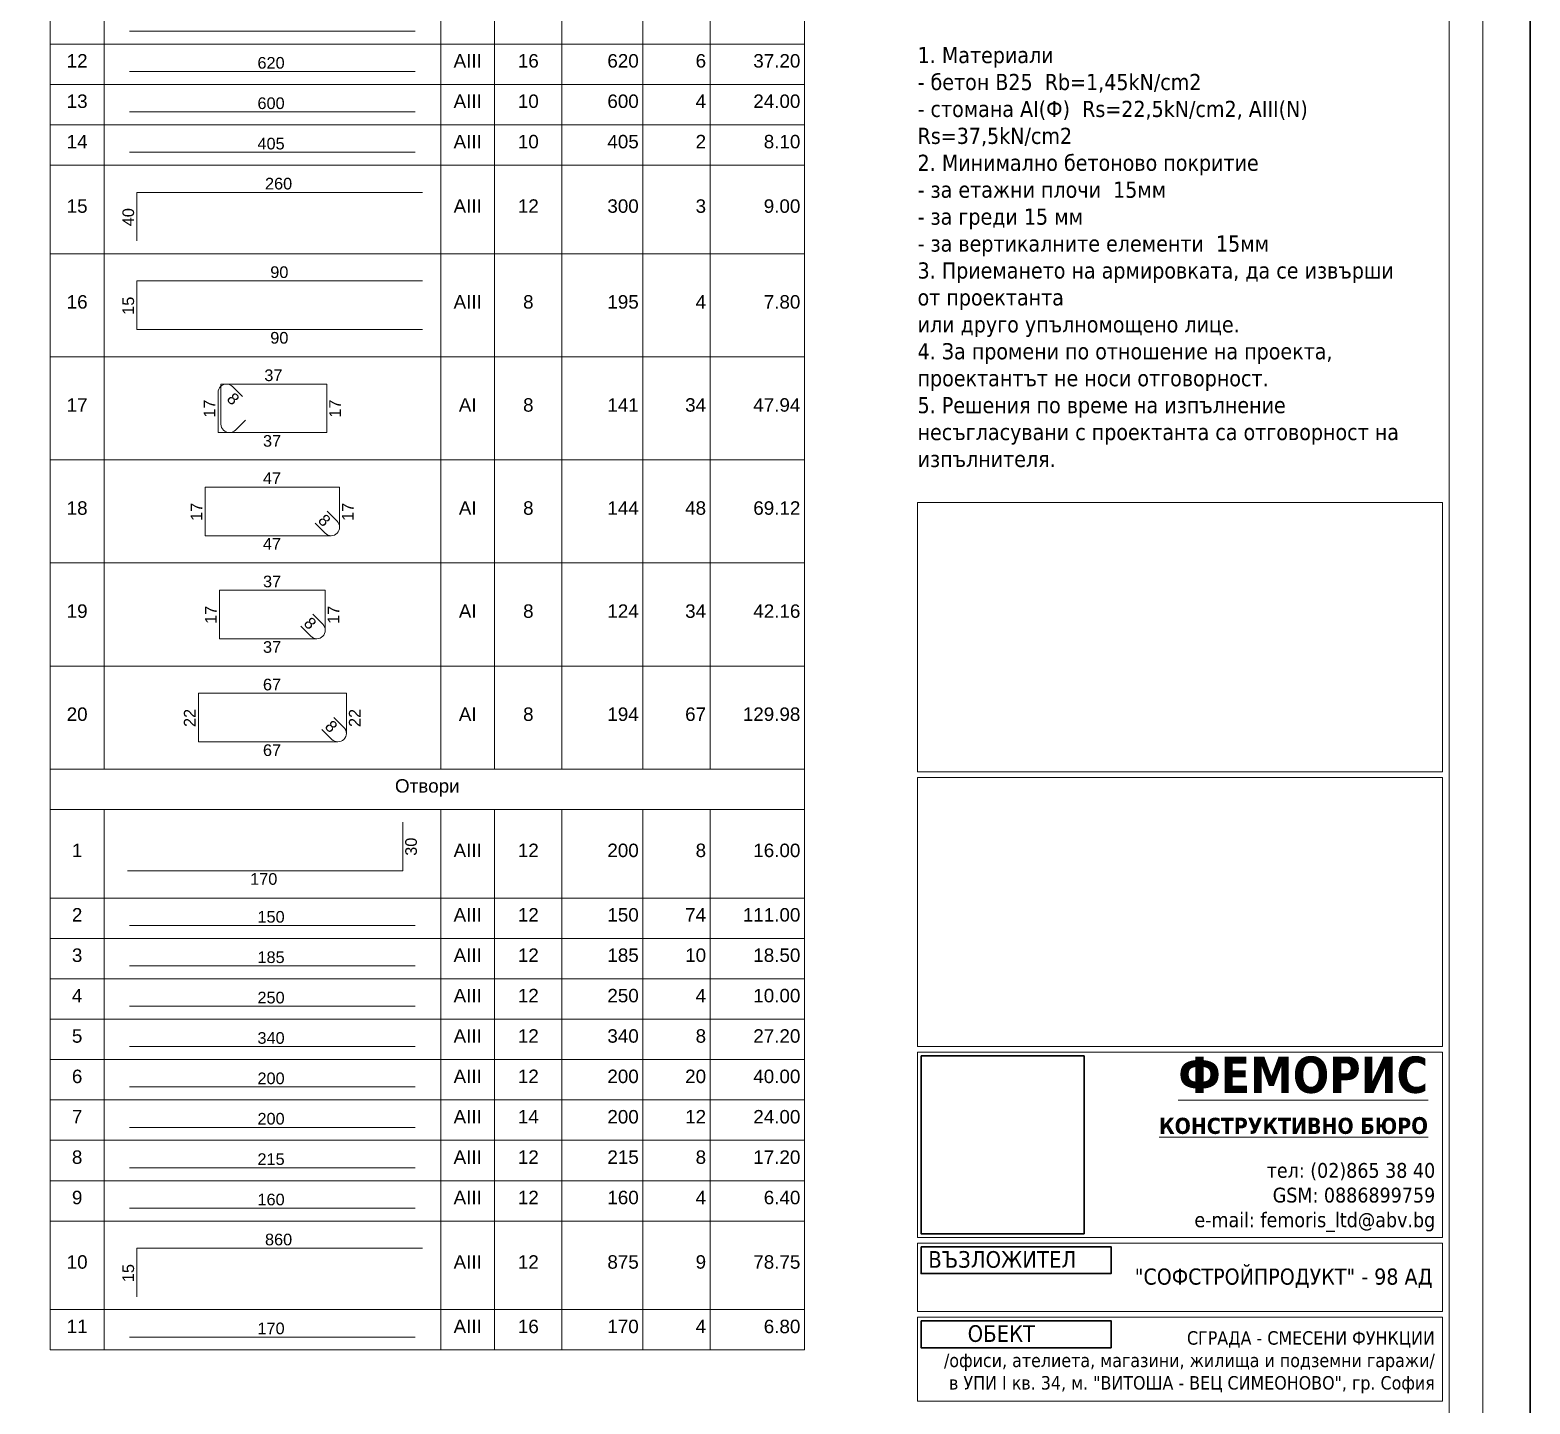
# Model space of a CAD drawing. Header units: millimetres. Extents: x -159 to 6378, y -1181 to 2393.
# Drawn here: x 5265 to 6378, y -614 to 407 of the extents above; entities that cross this region are included whole.
import ezdxf
from ezdxf.enums import TextEntityAlignment as Align

# ---------------------------------------------------------------- set-up
doc = ezdxf.new("R2010")
doc.units = ezdxf.units.MM
for name, color, linetype, lineweight in [('0_txt', 7, 'Continuous', 18), ('1K_arm_koti', 5, 'Continuous', 15), ('p_txt', 122, 'Continuous', 18), ('RAMKA', 7, 'Continuous', 15), ('TABLICA', 40, 'Continuous', 30), ('TEXT', 122, 'Continuous', 18)]:
    doc.layers.add(name, color=color, linetype=linetype, lineweight=lineweight)
doc.styles.add('A4TS14', font='ARIAL.TTF', dxfattribs={"height": 10})
doc.styles.add('A4TS15', font='ARIAL.TTF', dxfattribs={"height": 10})
doc.styles.get("Standard").update_dxf_attribs({"font": 'TAHOMA.TTF'})

msp = doc.modelspace()

# ---------------------------------------------------------------- linework, layer by layer
at = {"layer": '0_txt'}
msp.add_lwpolyline([(-73.698, -1146.449), (6343.421, -1146.449), (6343.421, 1783.551), (-73.698, 1783.551), (-73.698, -1146.449)], dxfattribs=at)
msp.add_lwpolyline([(-48.698, -1121.449), (6318.421, -1121.449), (6318.421, 1758.551), (-48.698, 1758.551)], close=True, dxfattribs=at)
at = {"layer": '1K_arm_koti', "color": 7}
for p, q in [((5279.653, 426.438), (5279.653, 396.438)), ((5319.653, 426.438), (5319.653, 396.438)), ((5569.653, 426.438), (5569.653, 396.438)), ((5609.653, 426.438), (5609.653, 396.438)), ((5659.653, 426.438), (5659.653, 396.438)), ((5719.653, 426.438), (5719.653, 396.438)), ((5769.653, 426.438), (5769.653, 396.438)), ((5839.653, 426.438), (5839.653, 396.438)), ((5279.653, 396.438), (5839.653, 396.438)), ((5279.653, 396.438), (5279.653, 366.438)), ((5319.653, 396.438), (5319.653, 366.438)), ((5569.653, 396.438), (5569.653, 366.438)), ((5609.653, 396.438), (5609.653, 366.438)), ((5659.653, 396.438), (5659.653, 366.438)), ((5719.653, 396.438), (5719.653, 366.438)), ((5769.653, 396.438), (5769.653, 366.438)), ((5839.653, 396.438), (5839.653, 366.438)), ((5279.653, 366.438), (5839.653, 366.438)), ((5279.653, 366.438), (5279.653, 336.438)), ((5319.653, 366.438), (5319.653, 336.438)), ((5569.653, 366.438), (5569.653, 336.438)), ((5609.653, 366.438), (5609.653, 336.438)), ((5659.653, 366.438), (5659.653, 336.438)), ((5719.653, 366.438), (5719.653, 336.438)), ((5769.653, 366.438), (5769.653, 336.438)), ((5839.653, 366.438), (5839.653, 336.438)), ((5279.653, 336.438), (5839.653, 336.438)), ((5279.653, 336.438), (5279.653, 306.438)), ((5319.653, 336.438), (5319.653, 306.438)), ((5569.653, 336.438), (5569.653, 306.438)), ((5609.653, 336.438), (5609.653, 306.438)), ((5659.653, 336.438), (5659.653, 306.438)), ((5719.653, 336.438), (5719.653, 306.438)), ((5769.653, 336.438), (5769.653, 306.438)), ((5839.653, 336.438), (5839.653, 306.438)), ((5279.653, 306.438), (5839.653, 306.438)), ((5279.653, 306.438), (5279.653, 240.663)), ((5319.653, 306.438), (5319.653, 240.663)), ((5569.653, 306.438), (5569.653, 240.663)), ((5609.653, 306.438), (5609.653, 240.663)), ((5659.653, 306.438), (5659.653, 240.663)), ((5719.653, 306.438), (5719.653, 240.663)), ((5769.653, 306.438), (5769.653, 240.663)), ((5839.653, 306.438), (5839.653, 240.663)), ((5279.653, 240.663), (5839.653, 240.663)), ((5279.653, 240.663), (5279.653, 164.088)), ((5319.653, 240.663), (5319.653, 164.088)), ((5569.653, 240.663), (5569.653, 164.088)), ((5609.653, 240.663), (5609.653, 164.088)), ((5659.653, 240.663), (5659.653, 164.088)), ((5719.653, 240.663), (5719.653, 164.088)), ((5769.653, 240.663), (5769.653, 164.088)), ((5839.653, 240.663), (5839.653, 164.088)), ((5279.653, 164.088), (5839.653, 164.088)), ((5279.653, 164.088), (5279.653, 87.514)), ((5319.653, 164.088), (5319.653, 87.514)), ((5569.653, 164.088), (5569.653, 87.514)), ((5609.653, 164.088), (5609.653, 87.514)), ((5659.653, 164.088), (5659.653, 87.514)), ((5719.653, 164.088), (5719.653, 87.514)), ((5769.653, 164.088), (5769.653, 87.514)), ((5839.653, 164.088), (5839.653, 87.514)), ((5279.653, 87.514), (5839.653, 87.514)), ((5279.653, 87.514), (5279.653, 10.939)), ((5319.653, 87.514), (5319.653, 10.939)), ((5569.653, 87.514), (5569.653, 10.939)), ((5609.653, 87.514), (5609.653, 10.939)), ((5659.653, 87.514), (5659.653, 10.939)), ((5719.653, 87.514), (5719.653, 10.939)), ((5769.653, 87.514), (5769.653, 10.939)), ((5839.653, 87.514), (5839.653, 10.939)), ((5279.653, 10.939), (5839.653, 10.939)), ((5279.653, 10.939), (5279.653, -65.636)), ((5319.653, 10.939), (5319.653, -65.636)), ((5569.653, 10.939), (5569.653, -65.636)), ((5609.653, 10.939), (5609.653, -65.636)), ((5659.653, 10.939), (5659.653, -65.636)), ((5719.653, 10.939), (5719.653, -65.636)), ((5769.653, 10.939), (5769.653, -65.636)), ((5839.653, 10.939), (5839.653, -65.636)), ((5279.653, -65.636), (5839.653, -65.636)), ((5279.653, -65.636), (5279.653, -142.21)), ((5319.653, -65.636), (5319.653, -142.21)), ((5569.653, -65.636), (5569.653, -142.21)), ((5609.653, -65.636), (5609.653, -142.21)), ((5659.653, -65.636), (5659.653, -142.21)), ((5719.653, -65.636), (5719.653, -142.21)), ((5769.653, -65.636), (5769.653, -142.21)), ((5839.653, -65.636), (5839.653, -142.21)), ((5279.653, -142.21), (5839.653, -142.21)), ((5279.653, -142.21), (5279.653, -172.21)), ((5839.653, -142.21), (5839.653, -172.21)), ((5279.653, -172.21), (5839.653, -172.21)), ((5279.653, -172.21), (5279.653, -237.985)), ((5319.653, -172.21), (5319.653, -237.985)), ((5569.653, -172.21), (5569.653, -237.985)), ((5609.653, -172.21), (5609.653, -237.985)), ((5659.653, -172.21), (5659.653, -237.985)), ((5719.653, -172.21), (5719.653, -237.985)), ((5769.653, -172.21), (5769.653, -237.985)), ((5839.653, -172.21), (5839.653, -237.985)), ((5279.653, -237.985), (5839.653, -237.985)), ((5279.653, -237.985), (5279.653, -267.985)), ((5319.653, -237.985), (5319.653, -267.985)), ((5569.653, -237.985), (5569.653, -267.985)), ((5609.653, -237.985), (5609.653, -267.985)), ((5659.653, -237.985), (5659.653, -267.985)), ((5719.653, -237.985), (5719.653, -267.985)), ((5769.653, -237.985), (5769.653, -267.985)), ((5839.653, -237.985), (5839.653, -267.985)), ((5279.653, -267.985), (5839.653, -267.985)), ((5279.653, -267.985), (5279.653, -297.985)), ((5319.653, -267.985), (5319.653, -297.985)), ((5569.653, -267.985), (5569.653, -297.985)), ((5609.653, -267.985), (5609.653, -297.985)), ((5659.653, -267.985), (5659.653, -297.985)), ((5719.653, -267.985), (5719.653, -297.985)), ((5769.653, -267.985), (5769.653, -297.985)), ((5839.653, -267.985), (5839.653, -297.985)), ((5279.653, -297.985), (5839.653, -297.985)), ((5279.653, -297.985), (5279.653, -327.985)), ((5319.653, -297.985), (5319.653, -327.985)), ((5569.653, -297.985), (5569.653, -327.985)), ((5609.653, -297.985), (5609.653, -327.985)), ((5659.653, -297.985), (5659.653, -327.985)), ((5719.653, -297.985), (5719.653, -327.985)), ((5769.653, -297.985), (5769.653, -327.985)), ((5839.653, -297.985), (5839.653, -327.985)), ((5279.653, -327.985), (5839.653, -327.985)), ((5279.653, -327.985), (5279.653, -357.985)), ((5319.653, -327.985), (5319.653, -357.985)), ((5569.653, -327.985), (5569.653, -357.985)), ((5609.653, -327.985), (5609.653, -357.985)), ((5659.653, -327.985), (5659.653, -357.985)), ((5719.653, -327.985), (5719.653, -357.985)), ((5769.653, -327.985), (5769.653, -357.985)), ((5839.653, -327.985), (5839.653, -357.985)), ((5279.653, -357.985), (5839.653, -357.985)), ((5279.653, -357.985), (5279.653, -387.985)), ((5319.653, -357.985), (5319.653, -387.985)), ((5569.653, -357.985), (5569.653, -387.985)), ((5609.653, -357.985), (5609.653, -387.985)), ((5659.653, -357.985), (5659.653, -387.985)), ((5719.653, -357.985), (5719.653, -387.985)), ((5769.653, -357.985), (5769.653, -387.985)), ((5839.653, -357.985), (5839.653, -387.985)), ((5279.653, -387.985), (5839.653, -387.985)), ((5279.653, -387.985), (5279.653, -417.985)), ((5319.653, -387.985), (5319.653, -417.985)), ((5569.653, -387.985), (5569.653, -417.985)), ((5609.653, -387.985), (5609.653, -417.985)), ((5659.653, -387.985), (5659.653, -417.985)), ((5719.653, -387.985), (5719.653, -417.985)), ((5769.653, -387.985), (5769.653, -417.985)), ((5839.653, -387.985), (5839.653, -417.985)), ((5279.653, -417.985), (5839.653, -417.985)), ((5279.653, -417.985), (5279.653, -447.985)), ((5319.653, -417.985), (5319.653, -447.985)), ((5569.653, -417.985), (5569.653, -447.985)), ((5609.653, -417.985), (5609.653, -447.985)), ((5659.653, -417.985), (5659.653, -447.985)), ((5719.653, -417.985), (5719.653, -447.985)), ((5769.653, -417.985), (5769.653, -447.985)), ((5839.653, -417.985), (5839.653, -447.985)), ((5279.653, -447.985), (5839.653, -447.985)), ((5279.653, -447.985), (5279.653, -477.985)), ((5319.653, -447.985), (5319.653, -477.985)), ((5569.653, -447.985), (5569.653, -477.985)), ((5609.653, -447.985), (5609.653, -477.985)), ((5659.653, -447.985), (5659.653, -477.985)), ((5719.653, -447.985), (5719.653, -477.985)), ((5769.653, -447.985), (5769.653, -477.985)), ((5839.653, -447.985), (5839.653, -477.985)), ((5279.653, -477.985), (5839.653, -477.985)), ((5279.653, -477.985), (5279.653, -543.76)), ((5319.653, -477.985), (5319.653, -543.76)), ((5569.653, -477.985), (5569.653, -543.76)), ((5609.653, -477.985), (5609.653, -543.76)), ((5659.653, -477.985), (5659.653, -543.76)), ((5719.653, -477.985), (5719.653, -543.76)), ((5769.653, -477.985), (5769.653, -543.76)), ((5839.653, -477.985), (5839.653, -543.76)), ((5279.653, -543.76), (5839.653, -543.76)), ((5279.653, -543.76), (5279.653, -573.76)), ((5319.653, -543.76), (5319.653, -573.76)), ((5569.653, -543.76), (5569.653, -573.76)), ((5609.653, -543.76), (5609.653, -573.76)), ((5659.653, -543.76), (5659.653, -573.76)), ((5719.653, -543.76), (5719.653, -573.76)), ((5769.653, -543.76), (5769.653, -573.76)), ((5839.653, -543.76), (5839.653, -573.76)), ((5279.653, -573.76), (5839.653, -573.76))]:
    msp.add_line(p, q, dxfattribs=at)
at = {"layer": '1K_arm_koti', "color": 5}
for points in [[(5338.554, 406.038), (5550.752, 406.038)], [(5338.554, 376.038), (5550.752, 376.038)], [(5338.554, 346.038), (5550.752, 346.038)], [(5338.554, 316.038), (5550.752, 316.038)], [(5343.954, 250.113), (5343.954, 286.187), (5556.152, 286.187)], [(5556.152, 184.339), (5343.954, 184.339), (5343.954, 220.412), (5556.152, 220.412)], [(5337.044, -217.735), (5541.462, -217.735), (5541.462, -181.661)], [(5338.554, -258.385), (5550.752, -258.385)], [(5338.554, -288.385), (5550.752, -288.385)], [(5338.554, -318.385), (5550.752, -318.385)], [(5338.554, -348.385), (5550.752, -348.385)], [(5338.554, -378.385), (5550.752, -378.385)], [(5338.554, -408.385), (5550.752, -408.385)], [(5338.554, -438.385), (5550.752, -438.385)], [(5338.554, -468.385), (5550.752, -468.385)], [(5343.954, -534.309), (5343.954, -498.236), (5556.152, -498.236)], [(5338.554, -564.16), (5550.752, -564.16)]]:
    msp.add_lwpolyline(points, dxfattribs=at)
for points in [[(5424.637, 117.034), (5417.212, 109.609, -0.19891237), (5412.757, 107.764, -0.41421356), (5406.457, 114.064), (5406.457, 143.838), (5484.971, 143.838), (5484.971, 107.764), (5404.335, 107.764), (5404.335, 137.538, -0.41421356), (5410.635, 143.838, -0.19891237), (5415.09, 141.992), (5422.515, 134.568)], [(5476.34, 40.459), (5483.765, 33.035, 0.19891237), (5488.22, 31.189, 0.41421356), (5494.52, 37.489), (5494.52, 67.263), (5394.787, 67.263), (5394.787, 31.189), (5488.22, 31.189, 0.41421356), (5494.52, 37.489, 0.19891237), (5492.674, 41.944), (5485.25, 49.369)], [(5465.73, -36.115), (5473.155, -43.54, 0.19891237), (5477.61, -45.385, 0.41421356), (5483.91, -39.085), (5483.91, -9.312), (5405.396, -9.312), (5405.396, -45.385), (5477.61, -45.385, 0.41421356), (5483.91, -39.085, 0.19891237), (5482.064, -34.631), (5474.64, -27.206)], [(5481.404, -112.69), (5488.829, -120.115, 0.19891237), (5493.283, -121.96, 0.41421356), (5499.583, -115.66), (5499.583, -85.886), (5389.723, -85.886), (5389.723, -121.96), (5493.283, -121.96, 0.41421356), (5499.583, -115.66, 0.19891237), (5497.738, -111.205), (5490.314, -103.781)]]:
    msp.add_lwpolyline(points, format="xyb", dxfattribs=at)
at = {"layer": 'RAMKA'}
for points in [[(5923.513, 55.713), (5923.513, -144.287), (6313.421, -144.287), (6313.421, 55.713)], [(5923.513, -148.416), (5923.513, -348.416), (6313.421, -348.416), (6313.421, -148.416)], [(5923.513, -352.544), (5923.513, -490.159), (6313.421, -490.159), (6313.421, -352.544)], [(5923.513, -494.287), (5923.513, -545.205), (6313.421, -545.205), (6313.421, -494.287)], [(5923.513, -549.333), (5923.513, -611.833), (6313.421, -611.833), (6313.421, -549.333)]]:
    msp.add_lwpolyline(points, close=True, dxfattribs=at)
at = {"layer": 'TABLICA'}
for points in [[(-158.698, -1181.449), (6378.421, -1181.449), (6378.421, 1818.551), (-158.698, 1818.551)], [(5926.265, -355.344), (5926.265, -487.407), (6047.366, -487.407), (6047.366, -355.344)], [(5926.265, -497.04), (5926.265, -516.994), (6067.366, -516.994), (6067.366, -497.04)], [(5926.265, -552.086), (5926.265, -572.04), (6067.366, -572.04), (6067.366, -552.086)]]:
    msp.add_lwpolyline(points, close=True, dxfattribs=at)

# ---------------------------------------------------------------- texts
at = {"layer": '1K_arm_koti', "color": 7, "style": 'A4TS14'}
for s, p in [('12', (5299.653, 388.938)), ('AIII', (5589.653, 388.938)), ('16', (5634.653, 388.938)), ('13', (5299.653, 358.938)), ('AIII', (5589.653, 358.938)), ('10', (5634.653, 358.938)), ('14', (5299.653, 328.938)), ('AIII', (5589.653, 328.938)), ('10', (5634.653, 328.938)), ('15', (5299.653, 281.05)), ('AIII', (5589.653, 281.05)), ('12', (5634.653, 281.05)), ('16', (5299.653, 209.876)), ('AIII', (5589.653, 209.876)), ('8', (5634.653, 209.876)), ('17', (5299.653, 133.301)), ('AI', (5589.653, 133.301)), ('8', (5634.653, 133.301)), ('18', (5299.653, 56.726)), ('AI', (5589.653, 56.726)), ('8', (5634.653, 56.726)), ('19', (5299.653, -19.848)), ('AI', (5589.653, -19.848)), ('8', (5634.653, -19.848)), ('20', (5299.653, -96.423)), ('AI', (5589.653, -96.423)), ('8', (5634.653, -96.423)), ('Отвори', (5559.653, -149.71)), ('1', (5299.653, -197.598)), ('AIII', (5589.653, -197.598)), ('12', (5634.653, -197.598)), ('2', (5299.653, -245.485)), ('AIII', (5589.653, -245.485)), ('12', (5634.653, -245.485)), ('3', (5299.653, -275.485)), ('AIII', (5589.653, -275.485)), ('12', (5634.653, -275.485)), ('4', (5299.653, -305.485)), ('AIII', (5589.653, -305.485)), ('12', (5634.653, -305.485)), ('5', (5299.653, -335.485)), ('AIII', (5589.653, -335.485)), ('12', (5634.653, -335.485)), ('6', (5299.653, -365.485)), ('AIII', (5589.653, -365.485)), ('12', (5634.653, -365.485)), ('7', (5299.653, -395.485)), ('AIII', (5589.653, -395.485)), ('14', (5634.653, -395.485)), ('8', (5299.653, -425.485)), ('AIII', (5589.653, -425.485)), ('12', (5634.653, -425.485)), ('9', (5299.653, -455.485)), ('AIII', (5589.653, -455.485)), ('12', (5634.653, -455.485)), ('10', (5299.653, -503.373)), ('AIII', (5589.653, -503.373)), ('12', (5634.653, -503.373)), ('11', (5299.653, -551.26)), ('AIII', (5589.653, -551.26)), ('16', (5634.653, -551.26))]:
    msp.add_text(s, height=10, dxfattribs=at).set_placement(p, align=Align.TOP_CENTER)
for s, p in [('620', (5716.653, 388.938)), ('6', (5766.653, 388.938)), ('37.20', (5836.653, 388.938)), ('600', (5716.653, 358.938)), ('4', (5766.653, 358.938)), ('24.00', (5836.653, 358.938)), ('405', (5716.653, 328.938)), ('2', (5766.653, 328.938)), ('8.10', (5836.653, 328.938)), ('300', (5716.653, 281.05)), ('3', (5766.653, 281.05)), ('9.00', (5836.653, 281.05)), ('195', (5716.653, 209.876)), ('4', (5766.653, 209.876)), ('7.80', (5836.653, 209.876)), ('141', (5716.653, 133.301)), ('34', (5766.653, 133.301)), ('47.94', (5836.653, 133.301)), ('144', (5716.653, 56.726)), ('48', (5766.653, 56.726)), ('69.12', (5836.653, 56.726)), ('124', (5716.653, -19.848)), ('34', (5766.653, -19.848)), ('42.16', (5836.653, -19.848)), ('194', (5716.653, -96.423)), ('67', (5766.653, -96.423)), ('129.98', (5836.653, -96.423)), ('200', (5716.653, -197.598)), ('8', (5766.653, -197.598)), ('16.00', (5836.653, -197.598)), ('150', (5716.653, -245.485)), ('74', (5766.653, -245.485)), ('111.00', (5836.653, -245.485)), ('185', (5716.653, -275.485)), ('10', (5766.653, -275.485)), ('18.50', (5836.653, -275.485)), ('250', (5716.653, -305.485)), ('4', (5766.653, -305.485)), ('10.00', (5836.653, -305.485)), ('340', (5716.653, -335.485)), ('8', (5766.653, -335.485)), ('27.20', (5836.653, -335.485)), ('200', (5716.653, -365.485)), ('20', (5766.653, -365.485)), ('40.00', (5836.653, -365.485)), ('200', (5716.653, -395.485)), ('12', (5766.653, -395.485)), ('24.00', (5836.653, -395.485)), ('215', (5716.653, -425.485)), ('8', (5766.653, -425.485)), ('17.20', (5836.653, -425.485)), ('160', (5716.653, -455.485)), ('4', (5766.653, -455.485)), ('6.40', (5836.653, -455.485)), ('875', (5716.653, -503.373)), ('9', (5766.653, -503.373)), ('78.75', (5836.653, -503.373)), ('170', (5716.653, -551.26)), ('4', (5766.653, -551.26)), ('6.80', (5836.653, -551.26))]:
    msp.add_text(s, height=10, dxfattribs=at).set_placement(p, align=Align.TOP_RIGHT)
at = {"layer": '1K_arm_koti', "color": 7, "char_height": 8.65385, "attachment_point": 1, "style": 'A4TS15'}
for s, insert in [('{\\fArial|b0|i0|c0|p0;620}', (5433.554, 386.788)), ('{\\fArial|b0|i0|c0|p0;600}', (5433.554, 356.788)), ('{\\fArial|b0|i0|c0|p0;405}', (5433.554, 326.788)), ('{\\fArial|b0|i0|c0|p0;260}', (5439.146, 297.057)), ('{\\fArial|b0|i0|c0|p0;90}', (5443.058, 231.283)), ('{\\fArial|b0|i0|c0|p0;90}', (5443.058, 182.513)), ('{\\fArial|b0|i0|c0|p0;37}', (5438.645, 154.677)), ('{\\fArial|b0|i0|c0|p0;37}', (5437.664, 105.944)), ('{\\fArial|b0|i0|c0|p0;47}', (5437.594, 78.134)), ('{\\fArial|b0|i0|c0|p0;47}', (5437.594, 29.439)), ('{\\fArial|b0|i0|c0|p0;37}', (5437.669, 1.506)), ('{\\fArial|b0|i0|c0|p0;37}', (5437.669, -47.178)), ('{\\fArial|b0|i0|c0|p0;67}', (5437.624, -75.074)), ('{\\fArial|b0|i0|c0|p0;67}', (5437.624, -123.822)), ('{\\fArial|b0|i0|c0|p0;170}', (5428.131, -219.506)), ('{\\fArial|b0|i0|c0|p0;150}', (5433.554, -247.635)), ('{\\fArial|b0|i0|c0|p0;185}', (5433.554, -277.635)), ('{\\fArial|b0|i0|c0|p0;250}', (5433.554, -307.635)), ('{\\fArial|b0|i0|c0|p0;340}', (5433.554, -337.635)), ('{\\fArial|b0|i0|c0|p0;200}', (5433.554, -367.635)), ('{\\fArial|b0|i0|c0|p0;200}', (5433.554, -397.635)), ('{\\fArial|b0|i0|c0|p0;215}', (5433.554, -427.635)), ('{\\fArial|b0|i0|c0|p0;160}', (5433.554, -457.635)), ('{\\fArial|b0|i0|c0|p0;860}', (5439.146, -487.365)), ('{\\fArial|b0|i0|c0|p0;170}', (5433.554, -553.41))]:
    msp.add_mtext(s, dxfattribs=dict(at, insert=insert))
for s, insert, rotation in [('{\\fArial|b0|i0|c0|p0;40}', (5333.261, 261.067), 90), ('{\\fArial|b0|i0|c0|p0;15}', (5333.261, 195.292), 90), ('{\\fArial|b0|i0|c0|p0;8}', (5416.239, 138.292), 315), ('{\\fArial|b0|i0|c0|p0;17}', (5393.553, 118.827), 90), ('{\\fArial|b0|i0|c0|p0;17}', (5486.817, 118.827), 90), ('{\\fArial|b0|i0|c0|p0;17}', (5383.965, 42.17), 90), ('{\\fArial|b0|i0|c0|p0;8}', (5483.902, 48.058), 315.9), ('{\\fArial|b0|i0|c0|p0;17}', (5496.315, 42.17), 90), ('{\\fArial|b0|i0|c0|p0;17}', (5394.639, -34.352), 90), ('{\\fArial|b0|i0|c0|p0;17}', (5485.663, -34.352), 90), ('{\\fArial|b0|i0|c0|p0;8}', (5473.389, -28.422), 315), ('{\\fArial|b0|i0|c0|p0;22}', (5378.89, -110.958), 90), ('{\\fArial|b0|i0|c0|p0;22}', (5501.436, -110.958), 90), ('{\\fArial|b0|i0|c0|p0;8}', (5489.08, -105.034), 315), ('{\\fArial|b0|i0|c0|p0;30}', (5543.255, -206.602), 90), ('{\\fArial|b0|i0|c0|p0;15}', (5333.261, -523.356), 90)]:
    msp.add_mtext(s, dxfattribs=dict(at, insert=insert, rotation=rotation))
at = {"layer": 'p_txt'}
for s, insert, char_height, width, attachment_point in [('1. {\\fTahoma|b0|i0|c204|p34;Материали}\\P- {\\fTahoma|b0|i0|c204|p34;бетон} B25  Rb=1,45kN/cm2\\P- {\\fTahoma|b0|i0|c204|p34;стомана} {\\fTahoma|b0|i0|c204|p34;А}I({\\fTahoma|b0|i0|c204|p34;Ф})  Rs=22,5kN/cm2, AIII(N)  Rs=37,5kN/cm2\\P2. {\\fTahoma|b0|i0|c204|p34;Минимално} {\\fTahoma|b0|i0|c204|p34;бетоново} {\\fTahoma|b0|i0|c204|p34;покритие} \\P- {\\fTahoma|b0|i0|c204|p34;за} {\\fTahoma|b0|i0|c204|p34;етажни} {\\fTahoma|b0|i0|c204|p34;плочи}  15{\\fTahoma|b0|i0|c204|p34;мм}\\P- {\\fTahoma|b0|i0|c204|p34;за} {\\fTahoma|b0|i0|c204|p34;греди} 15 {\\fTahoma|b0|i0|c204|p34;мм}\\P- {\\fTahoma|b0|i0|c204|p34;за} {\\fTahoma|b0|i0|c204|p34;вертикалните} {\\fTahoma|b0|i0|c204|p34;елементи}  15{\\fTahoma|b0|i0|c204|p34;мм}\\P3. {\\fTahoma|b0|i0|c204|p34;Приемането} {\\fTahoma|b0|i0|c204|p34;на} {\\fTahoma|b0|i0|c204|p34;армировката}, {\\fTahoma|b0|i0|c204|p34;да} {\\fTahoma|b0|i0|c204|p34;се} {\\fTahoma|b0|i0|c204|p34;извърши} \\P{\\fTahoma|b0|i0|c204|p34;от} {\\fTahoma|b0|i0|c204|p34;проектанта} \\P{\\fTahoma|b0|i0|c204|p34;или} {\\fTahoma|b0|i0|c204|p34;друго} {\\fTahoma|b0|i0|c204|p34;упълномощено} {\\fTahoma|b0|i0|c204|p34;лице}.\\P4. {\\fTahoma|b0|i0|c204|p34;За} {\\fTahoma|b0|i0|c204|p34;промени} {\\fTahoma|b0|i0|c204|p34;по} {\\fTahoma|b0|i0|c204|p34;отношение} {\\fTahoma|b0|i0|c204|p34;на} {\\fTahoma|b0|i0|c204|p34;проекта},\\P{\\fTahoma|b0|i0|c204|p34;проектантът} {\\fTahoma|b0|i0|c204|p34;не} {\\fTahoma|b0|i0|c204|p34;носи} {\\fTahoma|b0|i0|c204|p34;отговорност}.\\P{\\C122;5. \\fTahoma|b0|i0|c204|p34;Решения\\fTahoma|b0|i0|c0|p34; \\fTahoma|b0|i0|c204|p34;по\\fTahoma|b0|i0|c0|p34; \\fTahoma|b0|i0|c204|p34;време\\fTahoma|b0|i0|c0|p34; \\fTahoma|b0|i0|c204|p34;на\\fTahoma|b0|i0|c0|p34; \\fTahoma|b0|i0|c204|p34;изпълнение\\fTahoma|b0|i0|c0|p34; \\fTahoma|b0|i0|c204|p34;несъгласувани\\fTahoma|b0|i0|c0|p34; \\fTahoma|b0|i0|c204|p34;с\\fTahoma|b0|i0|c0|p34; \\fTahoma|b0|i0|c204|p34;проектанта\\fTahoma|b0|i0|c0|p34; \\fTahoma|b0|i0|c204|p34;са\\fTahoma|b0|i0|c0|p34; \\fTahoma|b0|i0|c204|p34;отговорност\\fTahoma|b0|i0|c0|p34; \\fTahoma|b0|i0|c204|p34;на\\fTahoma|b0|i0|c0|p34; \\fTahoma|b0|i0|c204|p34;изпълнителя\\fTahoma|b0|i0|c0|p34;.}', (5923.691, 394.235), 12, 382.29619, 1), ('{\\fTahoma|b1|i0|c204|p34;\\LФЕМОРИС\\P\\H0.4444x;КОНСТРУКТИВНО БЮР\\H1.041x;О}', (6302.699, -355.749), 26.994, 320.819, 3), ('{\\fTahoma|b0|i0|c204|p32; тел: (02)865 38 40\\P\\fTahoma|b0|i0|c0|p32; GSM\\fTahoma|b0|i0|c204|p32;: \\fTahoma|b0|i0|c0|p32;08\\fTahoma|b0|i0|c204|p32;86899759\\fTahoma|b0|i0|c0|p32;\\Pe-mail: femoris_ltd@abv.bg}', (6308.038, -434.844), 11.009174, 326.15871, 3), ('{\\fTahoma|b0|i0|c204|p34;"СОФСТРОЙПРОДУКТ" - 98 АД}', (6306.005, -513.23), 12, 364.85818, 3), ('{\\fTahoma|b0|i0|c204|p34;СГРАДА - СМЕСЕНИ ФУНКЦИИ \\P/офиси, ателиета, магазини, жилища и подземни гаражи/ \\Pв УПИ\\fTahoma|b0|i0|c0|p34; I \\fTahoma|b0|i0|c204|p34;кв. 34, м. "ВИТОША - ВЕЦ СИМЕОНОВО", гр. София}', (6307.754, -559.806), 10, 409.40884, 3)]:
    msp.add_mtext(s, dxfattribs=dict(at, insert=insert, char_height=char_height, width=width, attachment_point=attachment_point))
at = {"layer": 'TEXT', "char_height": 12.38532, "width": 336.32573, "attachment_point": 1}
for s, insert in [('{\\fTahoma|b0|i0|c204|p32;ВЪЗЛОЖИТЕЛ}', (5931.636, -500.306)), ('{\\fTahoma|b0|i0|c204|p32;ОБЕКТ}', (5960.871, -555.352))]:
    msp.add_mtext(s, dxfattribs=dict(at, insert=insert))

doc.saveas('drawing.dxf')
